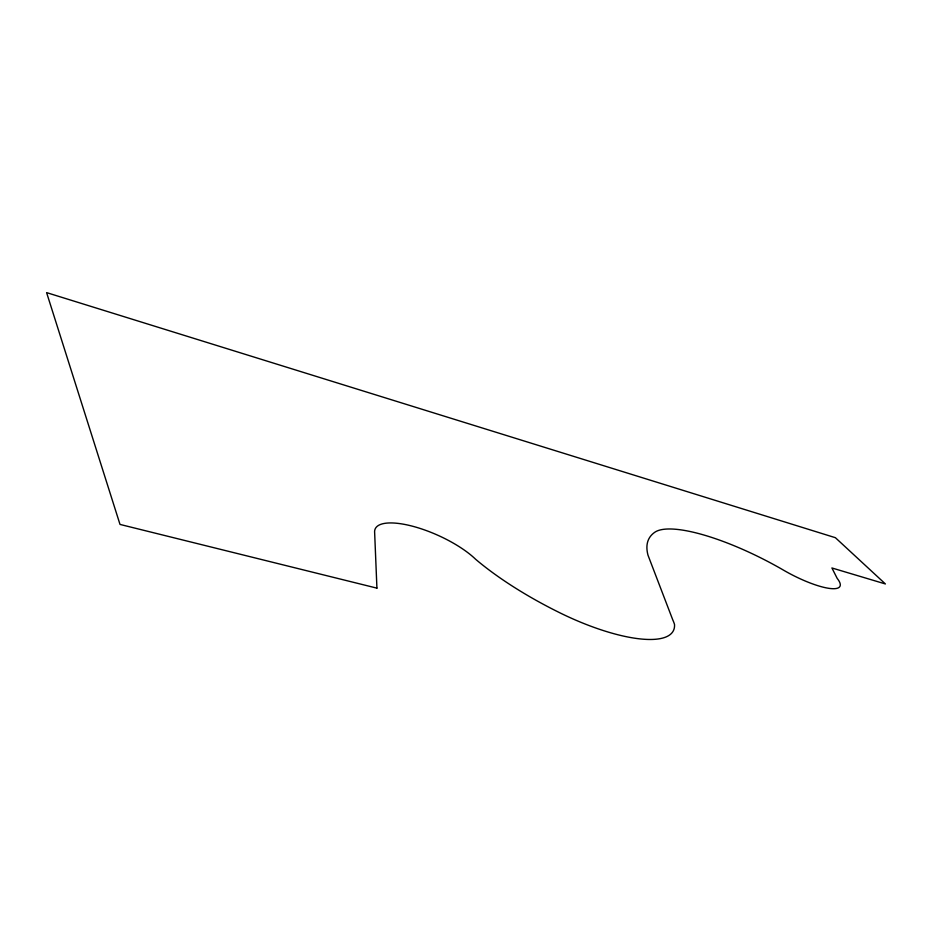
<?xml version="1.0" encoding="UTF-8"?>
<svg xmlns="http://www.w3.org/2000/svg" width="932" height="932" viewBox="0 0 932 932"><rect width="100%" height="100%" fill="white"/><g stroke="black" fill="none" stroke-linecap="round" stroke-linejoin="round"><path stroke-width="1.4" d="M376.924 588.139L120.007 524.425L46.6 292.613L835.387 537.694L885.4 583.956L831.915 567.972L837.204 578.423A48.546 11.895 27.5 0 1 828.094 588.208A48.546 11.895 27.5 0 1 782.169 569.37A113.098 30.325 27.4 0 0 654.579 532.417A230.379 61.733 28.5 0 0 648.008 555.227L672.846 620.071A128.185 40.344 25.8 0 1 674.512 624.428A108.38 33.797 26 0 1 558.07 611.916A156.972 47.625 26 0 1 475.693 559.328A60.032 19.887 24.2 0 0 412.457 526.196A60.032 19.887 24.2 0 0 374.652 532.801L376.924 588.139"/></g></svg>
